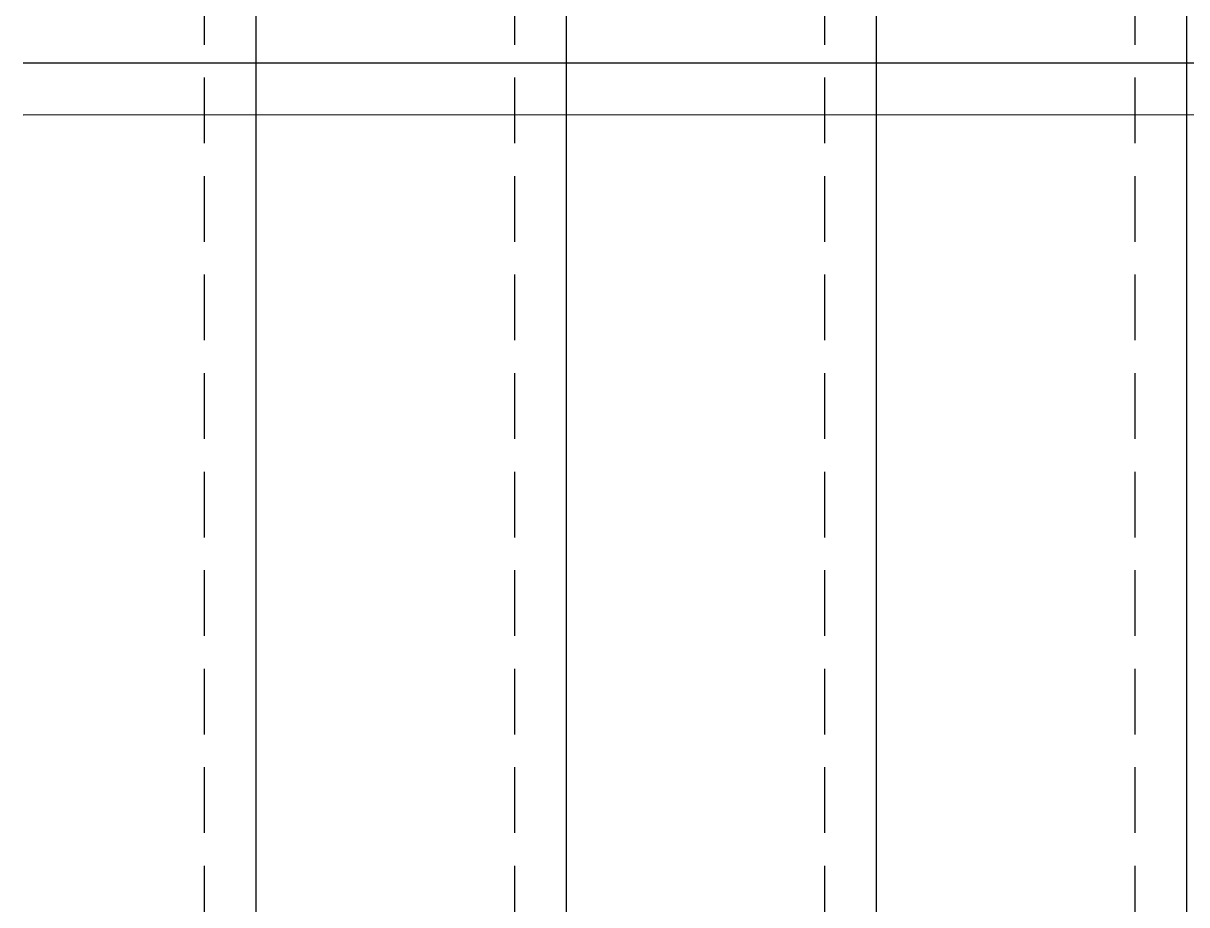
# Model space of a CAD drawing. Header units: inches. Extents: x 21 to 32698, y 13 to 3712.
# Drawn here: x 5324.3 to 5436.8, y 835.4 to 920.7 of the extents above; entities that cross this region are included whole.
import ezdxf

# ---------------------------------------------------------------- set-up
doc = ezdxf.new("R2010")
doc.units = ezdxf.units.IN
doc.header["$MEASUREMENT"] = 0
doc.linetypes.add('HIDDEN', pattern=[9.525, 6.35, -3.175])
for name, color, linetype, lineweight in [('Z_MİM_-KM-FLOR-HRAL', 8, 'Continuous', 25), ('Z_MİM_-KM-STRS', 8, 'Continuous', 25), ('Z_MİM_-KM-STRS-HID', 8, 'HIDDEN', 25)]:
    doc.layers.add(name, color=color, linetype=linetype, lineweight=lineweight)

msp = doc.modelspace()

# ---------------------------------------------------------------- linework, layer by layer
at = {"layer": 'Z_MİM_-KM-FLOR-HRAL'}
for points in [[(5324.26, 916.82), (5558.39, 916.85)], [(5324.26, 911.82), (5558.46, 911.85)]]:
    msp.add_lwpolyline(points, dxfattribs=at)
at = {"layer": 'Z_MİM_-KM-STRS'}
for points in [[(5436.76, 982.08), (5436.76, 667.08), (4546.76, 667.08), (4546.76, 982.08)], [(5406.76, 982.08), (5406.76, 697.08), (4576.76, 697.08), (4576.76, 982.08)], [(5376.76, 982.08), (5376.76, 727.08), (4606.76, 727.08), (4606.76, 982.08)], [(5346.76, 982.08), (5346.76, 757.08), (4636.76, 757.08), (4636.76, 982.08)]]:
    msp.add_lwpolyline(points, dxfattribs=at)
at = {"layer": 'Z_MİM_-KM-STRS-HID'}
for points in [[(5431.76, 982.08), (5431.76, 672.08), (4551.76, 672.08), (4551.76, 982.08)], [(5401.76, 982.08), (5401.76, 702.08), (4581.76, 702.08), (4581.76, 982.08)], [(5371.76, 982.08), (5371.76, 732.08), (4611.76, 732.08), (4611.76, 982.08)], [(5341.76, 982.08), (5341.76, 762.08), (4641.76, 762.08), (4641.76, 982.08)]]:
    msp.add_lwpolyline(points, dxfattribs=at)

doc.saveas('drawing.dxf')
